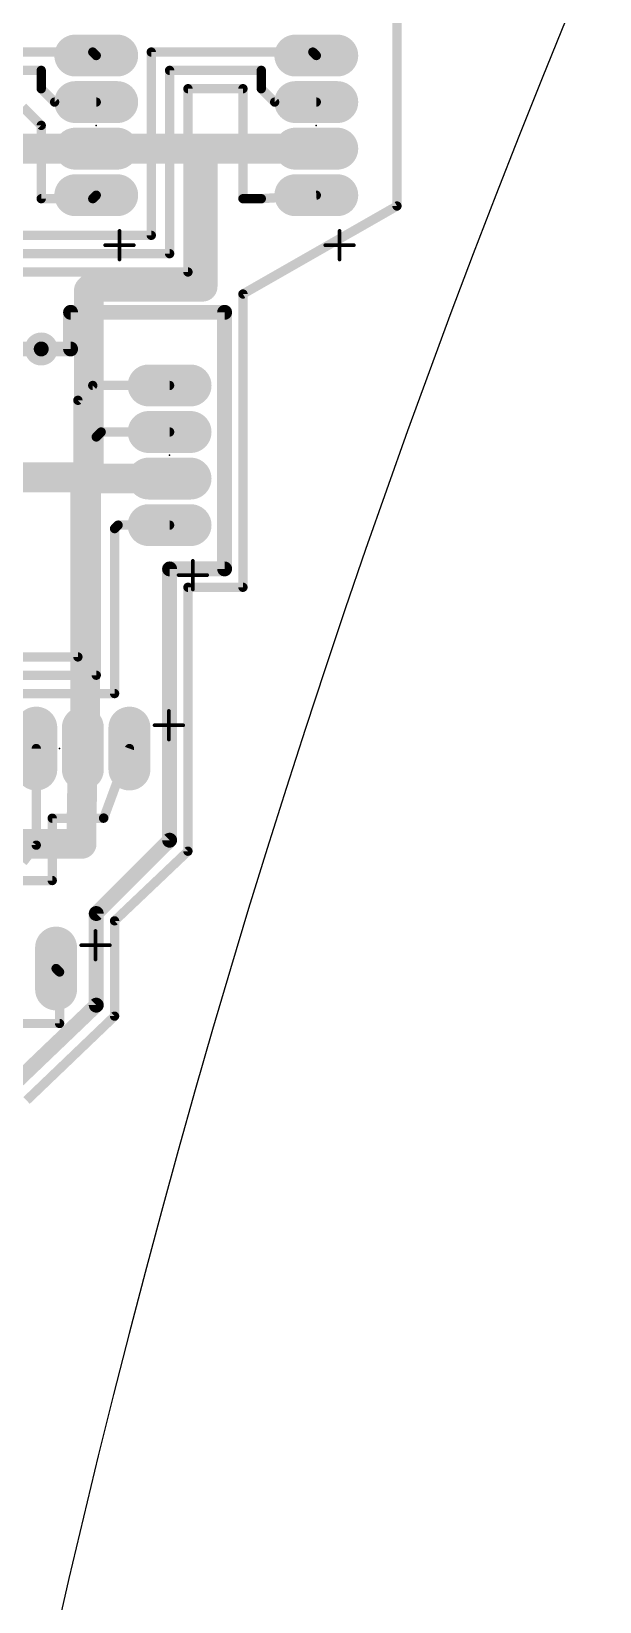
# Model space of a CAD drawing. Extents: x -47 to 149, y 1 to 249.
# Drawn here: x 5.23 to 20.72, y 55.73 to 98.56 of the extents above; entities that cross this region are included whole.
import ezdxf

# ---------------------------------------------------------------- set-up
doc = ezdxf.new("R2010")
doc.units = 0
for name, color, linetype in [('1', 22, 'CONTINUOUS'), ('16', 175, 'CONTINUOUS'), ('17', 82, 'CONTINUOUS'), ('18', 82, 'CONTINUOUS'), ('20', 7, 'CONTINUOUS'), ('21', 253, 'CONTINUOUS'), ('23', 7, 'CONTINUOUS')]:
    doc.layers.add(name, color=color, linetype=linetype)

# ---------------------------------------------------------------- blocks, each defined once
blk = doc.blocks.new('LONGP100')
at = {"const_width": 1}
blk.add_lwpolyline([(-0.5, 0), (0.5, 0)], dxfattribs=at)
at = {"const_width": 0.5}
for points in [[(-0.5, 0.25, 1), (-0.5, -0.25)], [(0.5, -0.25, 1), (0.5, 0.25)]]:
    blk.add_lwpolyline(points, format="xyb", dxfattribs=at)
blk = doc.blocks.new('ROUNDV')
at = {"const_width": 0.5}
blk.add_lwpolyline([(0, -0.25, 1), (0, 0.25, 1), (0, -0.25)], format="xyb", dxfattribs=at)

msp = doc.modelspace()

# ---------------------------------------------------------------- linework, layer by layer
at = {"layer": '1'}
for points, const_width in [([(15.2, 104.9), (15.2, 93.8)], 0.254), ([(2.5, 98), (6.905, 98)], 0.254), ([(6.905, 98), (7, 97.905)], 0.254), ([(8.5, 93), (8.5, 98)], 0.254), ([(8.5, 98), (12.905, 98)], 0.254), ([(12.905, 98), (13, 97.905)], 0.254), ([(5.5, 97.5), (3, 97.5)], 0.254), ([(5.5, 97), (5.5, 97.5)], 0.254), ([(11.5, 97.5), (9, 97.5)], 0.254), ([(9, 97.5), (9, 92.5)], 0.254), ([(11.5, 97), (11.5, 97.5)], 0.254), ([(5.865, 96.635), (5.5, 97)], 0.254), ([(9.5, 92), (9.5, 97)], 0.254), ([(9.5, 97), (11, 97)], 0.254), ([(11, 97), (11, 94)], 0.254), ([(11.865, 96.635), (11.5, 97)], 0.254), ([(5, 96.5), (5.5, 96)], 0.254), ([(7, 96.635), (5.865, 96.635)], 0.254), ([(13, 96.635), (11.865, 96.635)], 0.254), ([(5.5, 96), (5.5, 94)], 0.254), ([(5.5, 94), (6.905, 94)], 0.254), ([(6.905, 94), (7, 94.095)], 0.254), ([(11, 94), (11.5, 94)], 0.254), ([(15.2, 93.8), (11, 91.4)], 0.254), ([(11.5, 94), (13, 94.095)], 0.254), ([(4, 93), (8.5, 93)], 0.254), ([(9, 92.5), (4.5, 92.5)], 0.254), ([(5, 92), (9.5, 92)], 0.254), ([(11, 91.4), (11, 83.4)], 0.254), ([(6.3, 89.9), (6.3, 90.9)], 0.4064), ([(6.3, 90.9), (10.5, 90.9)], 0.4064), ([(10.5, 90.9), (10.5, 83.9)], 0.4064), ([(5.5, 89.9), (6.3, 89.9)], 0.4064), ([(6.905, 88.905), (6.5, 88.5)], 0.254), ([(9, 88.905), (6.905, 88.905)], 0.254), ([(6.5, 88.5), (6.5, 81.5)], 0.254), ([(7.135, 87.635), (7, 87.5)], 0.254), ([(7, 87.5), (7, 81)], 0.254), ([(9, 87.635), (7.135, 87.635)], 0.254), ([(7.595, 85.095), (7.5, 85)], 0.254), ([(7.5, 85), (7.5, 80.5)], 0.254), ([(9, 85.095), (7.595, 85.095)], 0.254), ([(10.5, 83.9), (9, 83.9)], 0.4064), ([(9, 83.9), (9, 76.5)], 0.4064), ([(11, 83.4), (9.5, 83.4)], 0.254), ([(9.5, 83.4), (9.5, 76.2)], 0.254), ([(6.5, 81.5), (-3, 81.5)], 0.254), ([(7, 81), (-3.5, 81)], 0.254), ([(7.5, 80.5), (-4, 80.5)], 0.254), ([(5.365, 79), (5.365, 76.365)], 0.254), ([(7.905, 79), (7.205, 77.105)], 0.254), ([(7.2, 77.1), (5.8, 77.1)], 0.254), ([(5.8, 77.1), (5.8, 75.4)], 0.254), ([(7.205, 77.105), (7.2, 77.1)], 0.254), ([(9, 76.5), (7, 74.5)], 0.4064), ([(5.365, 76.365), (5, 75.9)], 0.254), ([(9.5, 76.2), (7.5, 74.3)], 0.254), ([(5.8, 75.4), (-9.6, 75.4)], 0.254), ([(7, 74.5), (7, 72)], 0.4064), ([(7.5, 74.3), (7.5, 71.7)], 0.254), ([(6, 72.905), (5.905, 73)], 0.254), ([(6, 71.5), (6, 72.905)], 0.254), ([(7, 72), (4.6, 69.7)], 0.4064), ([(1.3, 71.5), (6, 71.5)], 0.254), ([(7.5, 71.7), (5.1, 69.4)], 0.254)]:
    msp.add_lwpolyline(points, dxfattribs=dict(at, const_width=const_width))
for points, const_width in [([(6.9499, 98.0449, 1), (6.8601, 97.9551)], 0.127), ([(6.905, 97.9365, 1), (6.905, 98.0635)], 0.127), ([(8.5635, 98, 1), (8.4365, 98)], 0.127), ([(8.5, 98.0635, 1), (8.5, 97.9365)], 0.127), ([(12.9499, 98.0449, 1), (12.8601, 97.9551)], 0.127), ([(12.905, 97.9365, 1), (12.905, 98.0635)], 0.127), ([(6.9551, 97.8601, 1), (7.0449, 97.9499)], 0.127), ([(12.9551, 97.8601, 1), (13.0449, 97.9499)], 0.127), ([(5.5635, 97.5, 1), (5.4365, 97.5)], 0.127), ([(5.5, 97.4365, 1), (5.5, 97.5635)], 0.127), ([(9, 97.5635, 1), (9, 97.4365)], 0.127), ([(9.0635, 97.5, 1), (8.9365, 97.5)], 0.127), ([(11.5635, 97.5, 1), (11.4365, 97.5)], 0.127), ([(11.5, 97.4365, 1), (11.5, 97.5635)], 0.127), ([(5.5449, 97.0449, 1), (5.4551, 96.9551)], 0.127), ([(5.4365, 97, 1), (5.5635, 97)], 0.127), ([(9.5635, 97, 1), (9.4365, 97)], 0.127), ([(9.5, 97.0635, 1), (9.5, 96.9365)], 0.127), ([(11.0635, 97, 1), (10.9365, 97)], 0.127), ([(11, 96.9365, 1), (11, 97.0635)], 0.127), ([(11.5449, 97.0449, 1), (11.4551, 96.9551)], 0.127), ([(11.4365, 97, 1), (11.5635, 97)], 0.127), ([(5.865, 96.6985, 1), (5.865, 96.5715)], 0.127), ([(5.8201, 96.5901, 1), (5.9099, 96.6799)], 0.127), ([(7, 96.5715, 1), (7, 96.6985)], 0.127), ([(11.865, 96.6985, 1), (11.865, 96.5715)], 0.127), ([(11.8201, 96.5901, 1), (11.9099, 96.6799)], 0.127), ([(13, 96.5715, 1), (13, 96.6985)], 0.127), ([(5.5635, 96, 1), (5.4365, 96)], 0.127), ([(5.4551, 95.9551, 1), (5.5449, 96.0449)], 0.127), ([(5.5, 94.0635, 1), (5.5, 93.9365)], 0.127), ([(5.4365, 94, 1), (5.5635, 94)], 0.127), ([(6.8601, 94.0449, 1), (6.9499, 93.9551)], 0.127), ([(6.905, 93.9365, 1), (6.905, 94.0635)], 0.127), ([(7.0449, 94.0501, 1), (6.9551, 94.1399)], 0.127), ([(11, 94.0635, 1), (11, 93.9365)], 0.127), ([(10.9365, 94, 1), (11.0635, 94)], 0.127), ([(11.496, 94.0634, 1), (11.504, 93.9366)], 0.127), ([(11.5, 93.9365, 1), (11.5, 94.0635)], 0.127), ([(13.004, 94.0316, 1), (12.996, 94.1584)], 0.127), ([(15.1365, 93.8, 1), (15.2635, 93.8)], 0.127), ([(15.2315, 93.7449, 1), (15.1685, 93.8551)], 0.127), ([(8.4365, 93, 1), (8.5635, 93)], 0.127), ([(8.5, 92.9365, 1), (8.5, 93.0635)], 0.127), ([(8.9365, 92.5, 1), (9.0635, 92.5)], 0.127), ([(9, 92.4365, 1), (9, 92.5635)], 0.127), ([(9.5, 91.9365, 1), (9.5, 92.0635)], 0.127), ([(9.4365, 92, 1), (9.5635, 92)], 0.127), ([(11.0635, 91.4, 1), (10.9365, 91.4)], 0.127), ([(10.9685, 91.4551, 1), (11.0315, 91.3449)], 0.127), ([(6.4016, 90.9, 1), (6.1984, 90.9)], 0.2032), ([(6.3, 91.0016, 1), (6.3, 90.7984)], 0.2032), ([(10.6016, 90.9, 1), (10.3984, 90.9)], 0.2032), ([(10.5, 90.7984, 1), (10.5, 91.0016)], 0.2032), ([(5.5, 90.0016, 1), (5.5, 89.7984)], 0.2032), ([(6.1984, 89.9, 1), (6.4016, 89.9)], 0.2032), ([(6.3, 89.7984, 1), (6.3, 90.0016)], 0.2032), ([(6.905, 88.9685, 1), (6.905, 88.8415)], 0.127), ([(6.9499, 88.8601, 1), (6.8601, 88.9499)], 0.127), ([(9, 88.8415, 1), (9, 88.9685)], 0.127), ([(6.5635, 88.5, 1), (6.4365, 88.5)], 0.127), ([(6.4551, 88.5449, 1), (6.5449, 88.4551)], 0.127), ([(7.0635, 87.5, 1), (6.9365, 87.5)], 0.127), ([(6.9551, 87.5449, 1), (7.0449, 87.4551)], 0.127), ([(7.135, 87.6985, 1), (7.135, 87.5715)], 0.127), ([(7.1799, 87.5901, 1), (7.0901, 87.6799)], 0.127), ([(9, 87.5715, 1), (9, 87.6985)], 0.127), ([(7.5635, 85, 1), (7.4365, 85)], 0.127), ([(7.4551, 85.0449, 1), (7.5449, 84.9551)], 0.127), ([(7.595, 85.1585, 1), (7.595, 85.0315)], 0.127), ([(7.6399, 85.0501, 1), (7.5501, 85.1399)], 0.127), ([(9, 85.0315, 1), (9, 85.1585)], 0.127), ([(9, 84.0016, 1), (9, 83.7984)], 0.2032), ([(9.1016, 83.9, 1), (8.8984, 83.9)], 0.2032), ([(10.3984, 83.9, 1), (10.6016, 83.9)], 0.2032), ([(10.5, 83.7984, 1), (10.5, 84.0016)], 0.2032), ([(9.5, 83.4635, 1), (9.5, 83.3365)], 0.127), ([(9.5635, 83.4, 1), (9.4365, 83.4)], 0.127), ([(11, 83.3365, 1), (11, 83.4635)], 0.127), ([(10.9365, 83.4, 1), (11.0635, 83.4)], 0.127), ([(6.4365, 81.5, 1), (6.5635, 81.5)], 0.127), ([(6.5, 81.4365, 1), (6.5, 81.5635)], 0.127), ([(6.9365, 81, 1), (7.0635, 81)], 0.127), ([(7, 80.9365, 1), (7, 81.0635)], 0.127), ([(7.4365, 80.5, 1), (7.5635, 80.5)], 0.127), ([(7.5, 80.4365, 1), (7.5, 80.5635)], 0.127), ([(5.4285, 79, 1), (5.3015, 79)], 0.127), ([(7.9646, 78.978, 1), (7.8454, 79.022)], 0.127), ([(5.8, 77.1635, 1), (5.8, 77.0365)], 0.127), ([(5.8635, 77.1, 1), (5.7365, 77.1)], 0.127), ([(7.1551, 77.1449, 1), (7.2449, 77.0551)], 0.127), ([(7.1454, 77.127, 1), (7.2646, 77.083)], 0.127), ([(7.2499, 77.0601, 1), (7.1601, 77.1499)], 0.127), ([(7.2, 77.0365, 1), (7.2, 77.1635)], 0.127), ([(9.0718, 76.4282, 1), (8.9282, 76.5718)], 0.2032), ([(5.3015, 76.365, 1), (5.4285, 76.365)], 0.127), ([(5.4149, 76.3258, 1), (5.3151, 76.4042)], 0.127), ([(8.8984, 76.5, 1), (9.1016, 76.5)], 0.2032), ([(9.4365, 76.2, 1), (9.5635, 76.2)], 0.127), ([(9.5437, 76.154, 1), (9.4563, 76.246)], 0.127), ([(5.7365, 75.4, 1), (5.8635, 75.4)], 0.127), ([(5.8, 75.3365, 1), (5.8, 75.4635)], 0.127), ([(7.1016, 74.5, 1), (6.8984, 74.5)], 0.2032), ([(6.9282, 74.5718, 1), (7.0718, 74.4282)], 0.2032), ([(7.5635, 74.3, 1), (7.4365, 74.3)], 0.127), ([(7.4563, 74.346, 1), (7.5437, 74.254)], 0.127), ([(5.9499, 73.0449, 1), (5.8601, 72.9551)], 0.127), ([(6.0635, 72.905, 1), (5.9365, 72.905)], 0.127), ([(5.9551, 72.8601, 1), (6.0449, 72.9499)], 0.127), ([(6.8984, 72, 1), (7.1016, 72)], 0.2032), ([(7.0703, 71.9266, 1), (6.9297, 72.0734)], 0.2032), ([(5.9365, 71.5, 1), (6.0635, 71.5)], 0.127), ([(6, 71.4365, 1), (6, 71.5635)], 0.127), ([(7.4365, 71.7, 1), (7.5635, 71.7)], 0.127), ([(7.5439, 71.6542, 1), (7.4561, 71.7458)], 0.127)]:
    msp.add_lwpolyline(points, format="xyb", dxfattribs=dict(at, const_width=const_width))
at = {"layer": '16'}
for points, const_width in [([(1, 95.365), (7, 95.365)], 0.8128), ([(7, 95.365), (9.9, 95.365)], 0.8128), ([(9.9, 95.365), (13, 95.365)], 0.8128), ([(9.9, 91.6), (9.9, 95.365)], 0.8128), ([(6.8, 91.5), (6.9, 91.6)], 0.8128), ([(6.8, 86.5), (6.8, 91.5)], 0.8128), ([(6.9, 91.6), (9.9, 91.6)], 0.8128), ([(-3, 89.9), (5.5, 89.9)], 0.4064), ([(3.035, 86.4), (6.7, 86.4)], 0.8128), ([(6.7, 86.4), (6.8, 86.5)], 0.8128), ([(6.7, 79.065), (6.7, 86.4)], 0.8128), ([(6.8, 86.5), (6.935, 86.365)], 0.8128), ([(6.935, 86.365), (9, 86.365)], 0.8128), ([(6.6, 77), (6.635, 79)], 0.8128), ([(6.635, 79), (6.7, 79.065)], 0.8128), ([(6.6, 76.4), (6.6, 77)], 0.8128), ([(4.6, 76.4), (6.6, 76.4)], 0.8128)]:
    msp.add_lwpolyline(points, dxfattribs=dict(at, const_width=const_width))
for points, const_width in [([(7, 95.5682, 1), (7, 95.1618)], 0.4064), ([(7, 95.1618, 1), (7, 95.5682)], 0.4064), ([(9.9, 95.5682, 1), (9.9, 95.1618)], 0.4064), ([(10.1032, 95.365, 1), (9.6968, 95.365)], 0.4064), ([(9.9, 95.1618, 1), (9.9, 95.5682)], 0.4064), ([(13, 95.1618, 1), (13, 95.5682)], 0.4064), ([(7.0032, 91.5, 1), (6.5968, 91.5)], 0.4064), ([(6.6563, 91.6437, 1), (6.9437, 91.3563)], 0.4064), ([(6.9, 91.8032, 1), (6.9, 91.3968)], 0.4064), ([(7.0437, 91.4563, 1), (6.7563, 91.7437)], 0.4064), ([(9.6968, 91.6, 1), (10.1032, 91.6)], 0.4064), ([(9.9, 91.3968, 1), (9.9, 91.8032)], 0.4064), ([(5.5, 89.7984, 1), (5.5, 90.0016)], 0.2032), ([(6.9032, 86.4, 1), (6.4968, 86.4)], 0.4064), ([(6.5563, 86.5437, 1), (6.8437, 86.2563)], 0.4064), ([(6.9437, 86.6437, 1), (6.6563, 86.3563)], 0.4064), ([(6.5968, 86.5, 1), (7.0032, 86.5)], 0.4064), ([(6.9437, 86.3563, 1), (6.6563, 86.6437)], 0.4064), ([(6.7, 86.1968, 1), (6.7, 86.6032)], 0.4064), ([(6.935, 86.5682, 1), (6.935, 86.1618)], 0.4064), ([(6.7913, 86.2213, 1), (7.0787, 86.5087)], 0.4064), ([(9, 86.1618, 1), (9, 86.5682)], 0.4064), ([(6.8382, 78.9964, 1), (6.4318, 79.0036)], 0.4064), ([(6.4913, 79.1437, 1), (6.7787, 78.8563)], 0.4064), ([(6.4968, 79.065, 1), (6.9032, 79.065)], 0.4064), ([(6.8437, 78.9213, 1), (6.5563, 79.2087)], 0.4064), ([(6.8032, 77, 1), (6.3968, 77)], 0.4064), ([(6.3968, 77.0036, 1), (6.8032, 76.9964)], 0.4064), ([(6.6, 76.1968, 1), (6.6, 76.6032)], 0.4064), ([(6.3968, 76.4, 1), (6.8032, 76.4)], 0.4064)]:
    msp.add_lwpolyline(points, format="xyb", dxfattribs=dict(at, const_width=const_width))
at = {"layer": '20'}
for centre, radius, start, end in [((236.4723, 13.3419), 283.1243, 123.6957, 182.4174), ((276.3727, -6.2602), 277.2785, 132.7657, 178.4169)]:
    msp.add_arc(centre, radius, start, end, dxfattribs=at)
at = {"layer": '21', "const_width": 0.1016}
for points in [[(7.6345, 92.3414), (7.6345, 93.121)], [(13.6345, 92.3414), (13.6345, 93.121)], [(7.2447, 92.7312), (8.0243, 92.7312)], [(13.2447, 92.7312), (14.0243, 92.7312)], [(9.6345, 83.3414), (9.6345, 84.121)], [(9.2447, 83.7312), (10.0243, 83.7312)], [(8.5908, 79.6355), (9.3704, 79.6355)], [(8.9806, 80.0253), (8.9806, 79.2457)], [(6.5908, 73.6355), (7.3704, 73.6355)], [(6.9806, 74.0253), (6.9806, 73.2457)]]:
    msp.add_lwpolyline(points, dxfattribs=at)
at = {"layer": '21', "const_width": 0.0508}
for points in [[(7.6599, 93.121, 1), (7.6091, 93.121)], [(13.6599, 93.121, 1), (13.6091, 93.121)], [(7.2447, 92.7566, 1), (7.2447, 92.7058)], [(8.0243, 92.7058, 1), (8.0243, 92.7566)], [(13.2447, 92.7566, 1), (13.2447, 92.7058)], [(14.0243, 92.7058, 1), (14.0243, 92.7566)], [(7.6091, 92.3414, 1), (7.6599, 92.3414)], [(13.6091, 92.3414, 1), (13.6599, 92.3414)], [(9.6599, 84.121, 1), (9.6091, 84.121)], [(9.2447, 83.7566, 1), (9.2447, 83.7058)], [(10.0243, 83.7058, 1), (10.0243, 83.7566)], [(9.6091, 83.3414, 1), (9.6599, 83.3414)], [(8.5908, 79.6609, 1), (8.5908, 79.6101)], [(9.006, 80.0253, 1), (8.9552, 80.0253)], [(9.3704, 79.6101, 1), (9.3704, 79.6609)], [(8.9552, 79.2457, 1), (9.006, 79.2457)], [(6.5908, 73.6609, 1), (6.5908, 73.6101)], [(7.006, 74.0253, 1), (6.9552, 74.0253)], [(7.3704, 73.6101, 1), (7.3704, 73.6609)], [(6.9552, 73.2457, 1), (7.006, 73.2457)]]:
    msp.add_lwpolyline(points, format="xyb", dxfattribs=at)
at = {"layer": '23'}
for p in [(7, 96), (13, 96), (9, 87), (6, 79)]:
    msp.add_point(p, dxfattribs=at)

# ---------------------------------------------------------------- block references
at = {"layer": '17', "xscale": 1.143, "yscale": 1.143}
for p in [(7, 97.905), (7, 97.905), (13, 97.905), (13, 97.905), (7, 96.635), (7, 96.635), (13, 96.635), (13, 96.635), (7, 95.365), (7, 95.365), (13, 95.365), (13, 95.365), (7, 94.095), (7, 94.095), (13, 94.095), (13, 94.095), (9, 88.905), (9, 88.905), (9, 87.635), (9, 87.635), (9, 86.365), (9, 86.365), (9, 85.095), (9, 85.095)]:
    msp.add_blockref('LONGP100', p, dxfattribs=at)
at = {"layer": '17', "xscale": 1.143, "yscale": 1.143, "rotation": 90}
for p in [(5.365, 79), (5.365, 79), (6.635, 79), (6.635, 79), (7.905, 79), (7.905, 79), (5.905, 73), (5.905, 73)]:
    msp.add_blockref('LONGP100', p, dxfattribs=at)
at = {"layer": '18', "xscale": 0.9, "yscale": 0.9}
msp.add_blockref('ROUNDV', (5.5, 89.9), dxfattribs=at)
msp.add_blockref('ROUNDV', (5.5, 89.9), dxfattribs=at)

doc.saveas('drawing.dxf')
